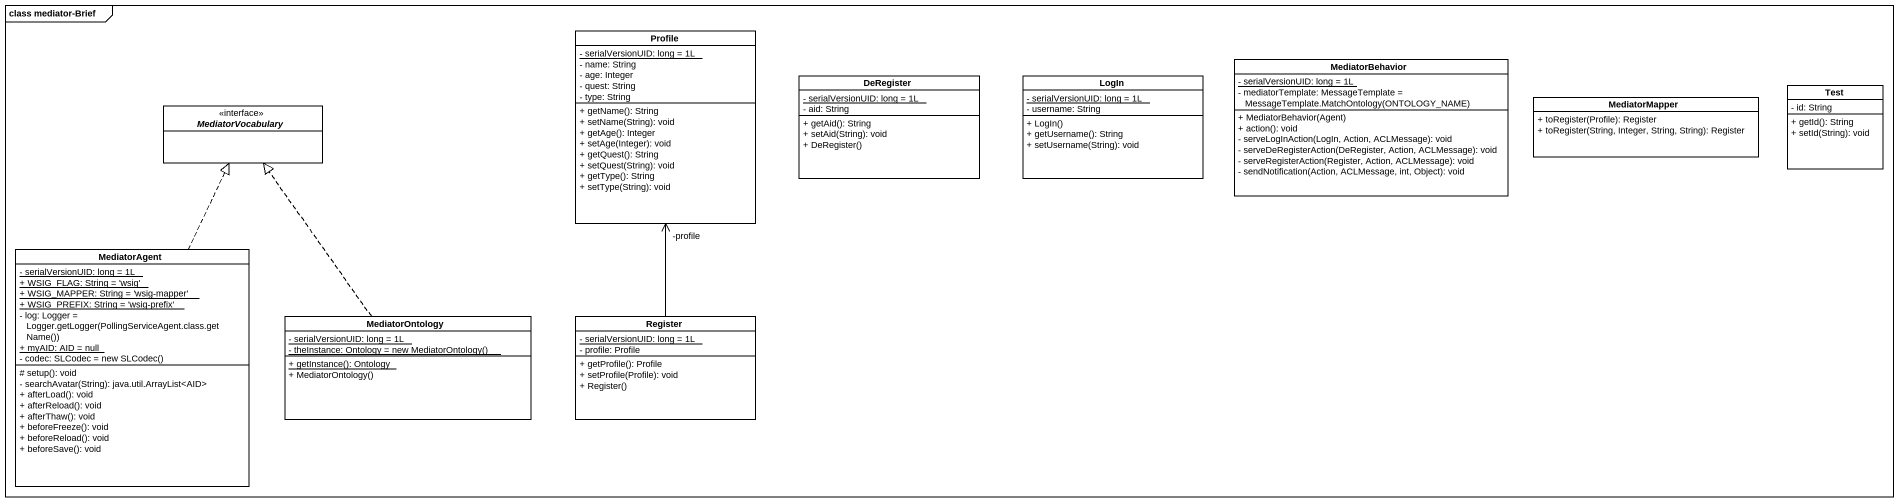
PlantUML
@startuml
mainframe class mediator-Brief
hide circle
hide empty members
skinparam classAttributeIconSize 0
class Profile {
  {static} - serialVersionUID: long = 1L
  - name: String
  - age: Integer
  - quest: String
  - type: String
  + getName(): String
  + setName(String): void
  + getAge(): Integer
  + setAge(Integer): void
  + getQuest(): String
  + setQuest(String): void
  + getType(): String
  + setType(String): void
}
class MediatorBehavior {
  {static} - serialVersionUID: long = 1L
  {field} - mediatorTemplate: MessageTemplate = MessageTemplate.MatchOntology(ONTOLOGY_NAME)
  + MediatorBehavior(Agent)
  + action(): void
  - serveLogInAction(LogIn, Action, ACLMessage): void
  - serveDeRegisterAction(DeRegister, Action, ACLMessage): void
  - serveRegisterAction(Register, Action, ACLMessage): void
  - sendNotification(Action, ACLMessage, int, Object): void
}
class DeRegister {
  {static} - serialVersionUID: long = 1L
  - aid: String
  + getAid(): String
  + setAid(String): void
  + DeRegister()
}
class LogIn {
  {static} - serialVersionUID: long = 1L
  - username: String
  + LogIn()
  + getUsername(): String
  + setUsername(String): void
}
class MediatorMapper {
  + toRegister(Profile): Register
  + toRegister(String, Integer, String, String): Register
}
class Test {
  - id: String
  + getId(): String
  + setId(String): void
}
interface MediatorVocabulary <<interface>>
class MediatorAgent {
  {static} - serialVersionUID: long = 1L
  {static} + WSIG_FLAG: String = 'wsig'
  {static} + WSIG_MAPPER: String = 'wsig-mapper'
  {static} + WSIG_PREFIX: String = 'wsig-prefix'
  {field} - log: Logger = Logger.getLogger(PollingServiceAgent.class.getName())
  {static} + myAID: AID = null
  {field} - codec: SLCodec = new SLCodec()
  # setup(): void
  - searchAvatar(String): java.util.ArrayList<AID>
  + afterLoad(): void
  + afterReload(): void
  + afterThaw(): void
  + beforeFreeze(): void
  + beforeReload(): void
  + beforeSave(): void
}
class MediatorOntology {
  {static} - serialVersionUID: long = 1L
  {static} {field} - theInstance: Ontology = new MediatorOntology()
  {static} + getInstance(): Ontology
  + MediatorOntology()
}
class Register {
  {static} - serialVersionUID: long = 1L
  - profile: Profile
  + getProfile(): Profile
  + setProfile(Profile): void
  + Register()
}
MediatorAgent .up.|> MediatorVocabulary
MediatorOntology .up.|> MediatorVocabulary
Register -up-> "-profile" Profile
@enduml
